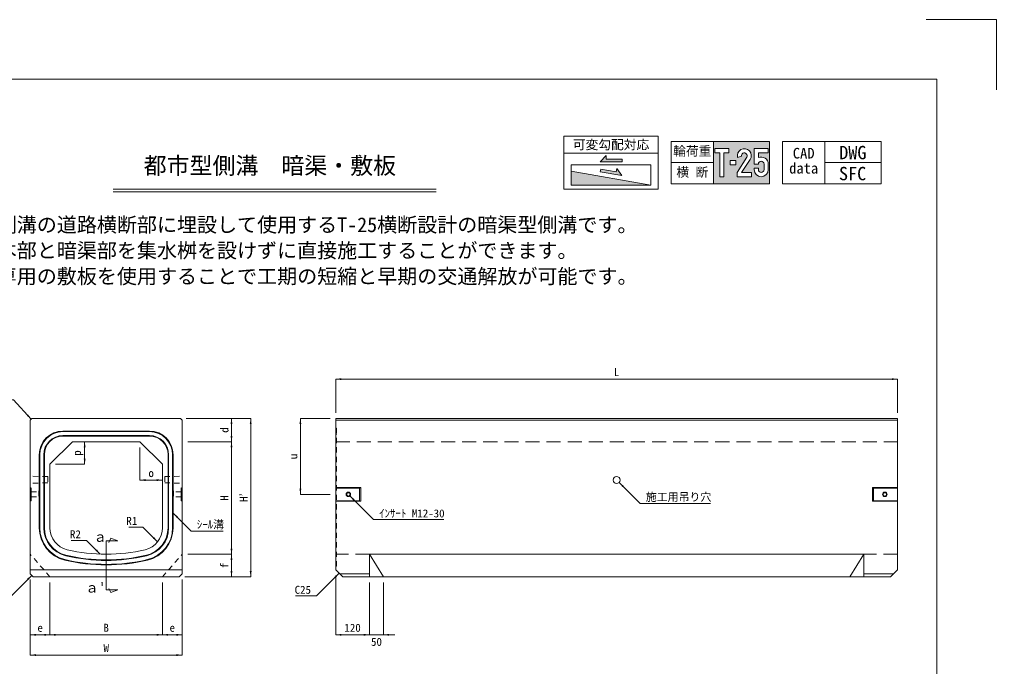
# Model space of a CAD drawing. Units: millimetres at full size, sheet at 1:25. Extents: x 18944 to 44294, y 17215 to 24678.
# Drawn here: x 20720 to 24194, y 22341 to 24640 of the extents above; entities that cross this region are included whole.
import ezdxf
from ezdxf.enums import TextEntityAlignment as Align

# ---------------------------------------------------------------- set-up
doc = ezdxf.new("R2010")
doc.units = ezdxf.units.MM
doc.header["$LTSCALE"] = 25
for name, pattern in [('USER1', [1.35, 0.75, -0.6]), ('USER2', [3, 2, -1]), ('USER3', [1.35, 0.75, -0.6])]:
    doc.linetypes.add(name, pattern=pattern)
for name, color, linetype, lineweight in [('0_2', 7, 'Continuous', 5), ('Defpoints_3', 8, 'Continuous', 0), ('インサート', 3, 'USER3', 5), ('寸法引出', 7, 'Continuous', 9), ('寸法線', 7, 'Continuous', 9), ('本体', 2, 'Continuous', 20), ('枠', 5, 'Continuous', 5)]:
    doc.layers.add(name, color=color, linetype=linetype, lineweight=lineweight)
doc.layers.add('集水桝', color=7, linetype='Continuous')
doc.styles.add('ＭＳ ゴシック', font='')
doc.styles.get('ＭＳ ゴシック').set_extended_font_data('MS Gothic')

# ---------------------------------------------------------------- blocks, each defined once
blk = doc.blocks.new('filled_arrow')
at = {"color": 0, "linetype": 'Continuous', "lineweight": -2}
blk.add_solid([(7.5, 1.25), (0, 0), (7.5, -1.25)], dxfattribs=at)

msp = doc.modelspace()

# ---------------------------------------------------------------- hatches: boundary and pattern name
at = {"layer": '0_2'}
h = msp.add_hatch(color=256, dxfattribs=at)
h.paths.add_polyline_path([(23387.56, 24056.57), (23387.56, 24206.57), (23187.56, 24206.57), (23187.56, 24056.57)])
h.paths.add_polyline_path([(23225.06, 24081.57), (23210.06, 24081.57), (23210.06, 24166.57), (23192.56, 24166.57), (23192.56, 24181.57), (23242.56, 24181.57), (23242.56, 24166.57), (23225.06, 24166.57)], flags=16)
h.paths.add_polyline_path([(23272.56, 24096.57), (23305.9, 24151.05, 0.53298), (23299.08, 24165.92, 0.53298), (23287.9, 24153.98), (23273.41, 24150.1, -0.5398), (23301.48, 24180.72, -0.5398), (23318.41, 24142.78), (23287.85, 24096.57), (23322.56, 24096.57), (23322.56, 24081.57), (23272.56, 24081.57)], flags=16)
h.paths.add_polyline_path([(23247.56, 24124.07), (23247.56, 24139.07), (23267.56, 24139.07), (23267.56, 24124.07)], flags=16)
h.paths.add_polyline_path([(23332.56, 24106.57), (23332.56, 24111.57), (23347.56, 24111.57), (23347.56, 24106.57, 1), (23367.56, 24106.57), (23367.56, 24126.57, 1), (23347.56, 24126.57), (23332.56, 24126.57), (23332.56, 24181.57), (23382.56, 24181.57), (23382.56, 24166.57), (23347.56, 24166.57), (23347.56, 24149.48, -0.54057), (23382.56, 24126.57), (23382.56, 24106.57, -0.41421), (23357.56, 24081.57, -0.41421)], flags=16)
for color, points in [(256, [(22806.36, 24144.1), (22806.36, 24156.4), (22784.47, 24134.51), (22862.55, 24134.51), (22862.55, 24144.1)]), (256, [(22806.36, 24144.1), (22806.36, 24156.4), (22784.47, 24134.51), (22862.55, 24134.51), (22862.55, 24144.1)]), (251, [(22964.72, 24051.47), (22682.29, 24100.85), (22682.29, 24051.47)]), (256, [(22842.05, 24098.58), (22786.7, 24108.25), (22785.05, 24098.8), (22861.96, 24085.35), (22844.17, 24110.69)]), (256, [(22786.7, 24108.25), (22785.05, 24098.8), (22861.96, 24085.35), (22844.17, 24110.69), (22842.05, 24098.58)])]:
    msp.add_hatch(color=color, dxfattribs=at).paths.add_polyline_path(points)

# ---------------------------------------------------------------- linework, layer by layer
at = {"layer": '0_2', "lineweight": 20}
for p, q in [((22655.68, 24226.07), (22655.68, 24037.07)), ((22655.68, 24226.07), (22991.33, 24226.07)), ((22991.33, 24226.07), (22991.33, 24037.07)), ((23037.56, 24206.57), (23037.56, 24056.57)), ((23037.56, 24206.57), (23387.56, 24206.57)), ((23187.56, 24206.57), (23187.56, 24056.57)), ((23387.56, 24206.57), (23387.56, 24056.57)), ((23433.78, 24206.57), (23433.78, 24056.57)), ((23433.78, 24206.57), (23783.78, 24206.57)), ((23583.78, 24206.57), (23583.78, 24056.57)), ((23783.78, 24206.57), (23783.78, 24056.57)), ((22655.68, 24165.24), (22991.33, 24165.24)), ((22784.47, 24134.51), (22806.36, 24156.4)), ((22806.36, 24156.4), (22806.36, 24144.1)), ((22862.55, 24134.51), (22784.47, 24134.51)), ((22806.36, 24144.1), (22862.55, 24144.1)), ((22862.55, 24144.1), (22862.55, 24134.51)), ((23037.56, 24131.57), (23187.56, 24131.57)), ((23583.78, 24131.57), (23783.78, 24131.57)), ((22964.72, 24051.47), (22682.29, 24100.85)), ((22786.7, 24108.25), (22785.05, 24098.8)), ((22785.05, 24098.8), (22861.96, 24085.35)), ((22842.05, 24098.58), (22786.7, 24108.25)), ((22844.17, 24110.69), (22842.05, 24098.58)), ((22861.96, 24085.35), (22844.17, 24110.69)), ((23037.56, 24056.57), (23387.56, 24056.57)), ((23433.78, 24056.57), (23783.78, 24056.57)), ((22655.68, 24037.07), (22991.33, 24037.07))]:
    msp.add_line(p, q, dxfattribs=at)
at = {"layer": '0_2'}
for p, q in [((23273.41, 24150.1), (23287.9, 24153.98)), ((23367.56, 24106.57), (23367.56, 24126.57)), ((23382.56, 24126.57), (23382.56, 24106.57)), ((23347.56, 24111.57), (23347.56, 24106.57))]:
    msp.add_line(p, q, dxfattribs=at)
for points in [[(23210.06, 24081.57), (23210.06, 24166.57), (23192.56, 24166.57), (23192.56, 24181.57), (23242.56, 24181.57), (23242.56, 24166.57), (23225.06, 24166.57), (23225.06, 24081.57)], [(23247.56, 24139.07), (23267.56, 24139.07), (23267.56, 24124.07), (23247.56, 24124.07)]]:
    msp.add_lwpolyline(points, close=True, dxfattribs=at)
for points in [[(23305.9, 24151.05), (23272.56, 24096.57), (23272.56, 24081.57), (23322.56, 24081.57), (23322.56, 24096.57), (23287.85, 24096.57), (23318.41, 24142.78)], [(23347.56, 24126.57), (23332.56, 24126.57), (23332.56, 24181.57), (23382.56, 24181.57), (23382.56, 24166.57), (23347.56, 24166.57), (23347.56, 24149.48)], [(23332.56, 24106.57), (23332.56, 24111.57), (23347.56, 24111.57)]]:
    msp.add_lwpolyline(points, dxfattribs=at)
at = {"layer": '0_2', "lineweight": 20}
msp.add_lwpolyline([(22682.29, 24123.16), (22964.72, 24123.16), (22964.72, 24051.47), (22682.29, 24051.47)], close=True, dxfattribs=at)
at = {"layer": '0_2'}
for centre, radius, start, end in [((23297.5, 24156.19), 24.85, 327.32155, 194.20268), ((23297.5, 24156.19), 9.85, 328.53575, 192.98848), ((23357.56, 24126.57), 25, 0, 113.57818), ((23357.56, 24126.57), 10, 0, 180), ((23357.56, 24106.57), 25, 180, 0), ((23357.56, 24106.57), 10, 180, 0)]:
    msp.add_arc(centre, radius, start, end, dxfattribs=at)
at = {"layer": 'Defpoints_3', "color": 7, "lineweight": 13}
for p, q in [((23944.34, 24640.23), (24194.34, 24640.23)), ((24194.34, 24640.23), (24194.34, 24390.23))]:
    msp.add_line(p, q, dxfattribs=at)
at = {"layer": 'インサート'}
for p, q in [((20761.2, 22960.79), (20761.2, 22943.79)), ((20761.2, 22960.79), (20788.21, 22960.79)), ((20761.2, 22943.79), (20788.21, 22943.79)), ((20788.21, 22964.79), (20788.21, 22939.79)), ((20788.21, 22964.79), (20791.21, 22964.79)), ((20788.21, 22939.79), (20791.21, 22939.79)), ((20791.21, 22964.79), (20791.21, 22939.79)), ((21264.8, 22964.79), (21264.8, 22939.79)), ((21267.8, 22964.79), (21264.8, 22964.79)), ((21267.8, 22939.79), (21264.8, 22939.79)), ((21267.8, 22964.79), (21267.8, 22939.79)), ((21294.8, 22960.79), (21267.8, 22960.79)), ((21294.8, 22943.79), (21267.8, 22943.79)), ((21294.8, 22960.79), (21294.8, 22943.79))]:
    msp.add_line(p, q, dxfattribs=at)
at = {"layer": 'インサート', "linetype": 'Continuous'}
for centre, radius in [((21889.29, 22952.29), 8), ((21889.29, 22952.29), 6), ((23797.29, 22952.29), 8), ((23797.29, 22952.29), 6)]:
    msp.add_circle(centre, radius, dxfattribs=at)
at = {"layer": '寸法引出'}
for p, q in [((21044.89, 22796.06), (21037.73, 22781.74)), ((21069.64, 22786.86), (21044.89, 22796.06)), ((21028, 22786.86), (21028, 22612.55)), ((21028, 22786.86), (21069.64, 22786.86)), ((21028, 22612.55), (21069.64, 22612.55)), ((21044.89, 22603.35), (21037.73, 22617.67)), ((21069.64, 22612.55), (21044.89, 22603.35))]:
    msp.add_line(p, q, dxfattribs=at)
at = {"layer": '寸法線'}
for p, q in [((21052.39, 24037.27), (22201.97, 24037.27)), ((21052.39, 24027.27), (22201.96, 24027.27)), ((21844.29, 23361.97), (23842.29, 23361.97)), ((21844.29, 23242.29), (21844.29, 23361.97)), ((23842.29, 23242.29), (23842.29, 23361.97)), ((21312, 23222.29), (21473.62, 23222.29)), ((21312, 23222.29), (21541.91, 23222.29)), ((21473.62, 23139.29), (21473.62, 23222.29)), ((21541.91, 22659.29), (21541.91, 23222.29)), ((21718.6, 23222.29), (21718.6, 22952.29)), ((21824.29, 23222.29), (21718.6, 23222.29)), ((20928, 23139.29), (20951.34, 23139.29)), ((20951.34, 23059.29), (20951.34, 23139.29)), ((21148, 23119.29), (21148, 23003.08)), ((21318, 23139.29), (21473.62, 23139.29)), ((21318, 23139.29), (21473.62, 23139.29)), ((21473.62, 22739.29), (21473.62, 23139.29)), ((20848, 23059.29), (20951.34, 23059.29)), ((21228, 23039.29), (21228, 23003.08)), ((21148, 23003.08), (21228, 23003.08)), ((21824.29, 22952.29), (21718.6, 22952.29)), ((21318, 22739.29), (21473.62, 22739.29)), ((21318, 22739.29), (21473.62, 22739.29)), ((21473.62, 22659.29), (21473.62, 22739.29)), ((21308, 22659.29), (21473.62, 22659.29)), ((21308, 22659.29), (21541.91, 22659.29)), ((21844.29, 22664.29), (21844.29, 22453.01)), ((20758, 22649.29), (20758, 22453.01)), ((20758, 22649.29), (20758, 22381.02)), ((20828, 22639.29), (20828, 22453.01)), ((20828, 22639.29), (20828, 22453.01)), ((21228, 22639.29), (21228, 22453.01)), ((21228, 22639.29), (21228, 22453.01)), ((21298, 22649.29), (21298, 22453.01)), ((21298, 22649.29), (21298, 22381.02)), ((21964.29, 22639.29), (21964.29, 22453.01)), ((21964.29, 22639.29), (21964.29, 22453.01)), ((22014.29, 22639.29), (22014.29, 22453.01)), ((20758, 22453.01), (20828, 22453.01)), ((20828, 22453.01), (21228, 22453.01)), ((21228, 22453.01), (21298, 22453.01)), ((21844.29, 22453.01), (21964.29, 22453.01)), ((21924.29, 22453.01), (22054.29, 22453.01)), ((20758, 22381.02), (21298, 22381.02))]:
    msp.add_line(p, q, dxfattribs=at)
for points in [[(20761, 23219.29), (20698.67, 23288.62), (20643.34, 23288.62)], [(22852.39, 22994.72), (22927.08, 22919.51), (23177.18, 22919.51)], [(21894.95, 22946.64), (21978.73, 22862.85), (22229.14, 22862.85)], [(21266, 22885.99), (21330.08, 22821.92), (21444.04, 22821.92)], [(21210.76, 22783.71), (21158.37, 22836.11), (21108.83, 22836.11)], [(21006.93, 22739.66), (20957.9, 22788.69), (20902.88, 22788.69)], [(20763, 22664.29), (20671.6, 22572.89), (20596.17, 22572.89)], [(21856.79, 22671.79), (21776.26, 22591.26), (21701.59, 22591.26)]]:
    msp.add_lwpolyline(points, dxfattribs=at)
at = {"layer": '本体'}
for p, q in [((20758, 23216.29), (20764, 23222.29)), ((20758, 23216.29), (20758, 22669.29)), ((21292, 23222.29), (20764, 23222.29)), ((21292, 23222.29), (21298, 23216.29)), ((21298, 22669.29), (21298, 23216.29)), ((21844.29, 23222.29), (21844.29, 22684.29)), ((21844.29, 23222.29), (23842.29, 23222.29)), ((23842.29, 23222.29), (23842.29, 22684.29)), ((20908, 23139.29), (20828, 23059.29)), ((21148, 23139.29), (20908, 23139.29)), ((21148, 23139.29), (21228, 23059.29)), ((20828, 23059.29), (20828, 22833.33)), ((21228, 22833.33), (21228, 23059.29)), ((20758, 22669.29), (20768, 22659.29)), ((20768, 22659.29), (21288, 22659.29)), ((21288, 22659.29), (21298, 22669.29)), ((21869.29, 22659.29), (21844.29, 22684.29)), ((21869.29, 22659.29), (23817.29, 22659.29)), ((23817.29, 22659.29), (23842.29, 22684.29))]:
    msp.add_line(p, q, dxfattribs=at)
at = {"layer": '本体', "color": 4, "lineweight": 5}
for p, q in [((21844.29, 23216.29), (23842.29, 23216.29)), ((20874, 23177.29), (21028, 23177.29)), ((21182, 23177.29), (21028, 23177.29)), ((20874, 23175.29), (21028, 23175.29)), ((20874, 23161.29), (21028, 23161.29)), ((20874, 23159.29), (21028, 23159.29)), ((21182, 23175.29), (21028, 23175.29)), ((21182, 23161.29), (21028, 23161.29)), ((21182, 23159.29), (21028, 23159.29)), ((20790, 22833.33), (20790, 23093.29)), ((20792, 22833.33), (20792, 23093.29)), ((20806, 22833.33), (20806, 23093.29)), ((20808, 22833.33), (20808, 23093.29)), ((21248, 22833.33), (21248, 23093.29)), ((21250, 22833.33), (21250, 23093.29)), ((21264, 22833.33), (21264, 23093.29)), ((21266, 22833.33), (21266, 23093.29)), ((20758, 22976.79), (20761.2, 22974.79)), ((20761.2, 22929.79), (20761.2, 22974.79)), ((21298, 22976.79), (21294.8, 22974.79)), ((21294.8, 22929.79), (21294.8, 22974.79)), ((21844.29, 22976.79), (21933.29, 22976.79)), ((21844.29, 22974.79), (21929.29, 22974.79)), ((21929.29, 22974.79), (21933.29, 22976.79)), ((21929.29, 22974.79), (21929.29, 22929.79)), ((21933.29, 22976.79), (21933.29, 22927.79)), ((23842.29, 22976.79), (23753.29, 22976.79)), ((23753.29, 22976.79), (23753.29, 22927.79)), ((23757.29, 22974.79), (23753.29, 22976.79)), ((23842.29, 22974.79), (23757.29, 22974.79)), ((23757.29, 22974.79), (23757.29, 22929.79)), ((20758, 22927.79), (20761.2, 22929.79)), ((21298, 22927.79), (21294.8, 22929.79)), ((21929.29, 22929.79), (21844.29, 22929.79)), ((21933.29, 22927.79), (21844.29, 22927.79)), ((21929.29, 22929.79), (21933.29, 22927.79)), ((23757.29, 22929.79), (23753.29, 22927.79)), ((23753.29, 22927.79), (23842.29, 22927.79)), ((23757.29, 22929.79), (23842.29, 22929.79))]:
    msp.add_line(p, q, dxfattribs=at)
at = {"layer": '本体', "color": 4, "linetype": 'USER3', "lineweight": 5}
for p, q in [((21844.29, 23189.29), (21847.49, 23187.29)), ((21847.49, 23187.29), (21847.49, 22698.29)), ((21844.29, 23164.29), (21847.49, 23166.29)), ((21844.29, 22714.29), (21847.49, 22712.29)), ((21844.29, 22696.29), (21847.49, 22698.29))]:
    msp.add_line(p, q, dxfattribs=at)
at = {"layer": '本体', "color": 7, "linetype": 'USER2', "lineweight": 9}
for p, q in [((21844.29, 23139.29), (23842.29, 23139.29)), ((21964.29, 22739.29), (21847.49, 22739.29)), ((23842.29, 22739.29), (23722.29, 22739.29))]:
    msp.add_line(p, q, dxfattribs=at)
at = {"layer": '本体', "linetype": 'USER3', "lineweight": 9}
for p, q in [((20820, 23015.29), (20758, 23016.79)), ((20820, 23015.29), (20820, 22993.29)), ((21236, 23015.29), (21298, 23016.79)), ((21236, 23015.29), (21236, 22993.29)), ((20820, 22993.29), (20758, 22991.79)), ((21236, 22993.29), (21298, 22991.79))]:
    msp.add_line(p, q, dxfattribs=at)
at = {"layer": '本体', "color": 7, "linetype": 'USER1', "lineweight": 9}
for p, q in [((20828, 22659.29), (20758, 22739.29)), ((21228, 22659.29), (21298, 22739.29))]:
    msp.add_line(p, q, dxfattribs=at)
at = {"layer": '本体', "lineweight": 9}
for p, q in [((21964.29, 22739.29), (22014.29, 22659.29)), ((21964.29, 22739.29), (21964.29, 22659.29)), ((21964.29, 22739.29), (23722.29, 22739.29)), ((23722.29, 22739.29), (23672.29, 22659.29)), ((23722.29, 22739.29), (23722.29, 22659.29)), ((20758, 22684.29), (21028, 22684.29)), ((21298, 22684.29), (21028, 22684.29)), ((21859.29, 22669.29), (21964.29, 22669.29)), ((23827.29, 22669.29), (23722.29, 22669.29))]:
    msp.add_line(p, q, dxfattribs=at)
msp.add_circle((22843.29, 23003.29), 12.5, dxfattribs=at)
at = {"layer": '本体', "color": 4, "lineweight": 5}
for centre, radius, start, end in [((20874, 23093.29), 84, 89.99995, 179.99995), ((21182, 23093.29), 84, 0, 90), ((20874, 23093.29), 82, 89.99995, 179.99995), ((20874, 23093.29), 68, 89.99995, 179.99995), ((20874, 23093.29), 66, 89.99995, 179.99995), ((21182, 23093.29), 82, 0, 90), ((21182, 23093.29), 68, 0, 90), ((21182, 23093.29), 66, 0, 90), ((20908, 22833.33), 118, 179.99995, 256.65759), ((20908, 22833.33), 116, 179.99995, 256.65759), ((20908, 22833.33), 102, 179.99995, 256.65759), ((20908, 22833.33), 100, 179.99995, 256.65759), ((21148, 22833.33), 100, 283.34236, 0), ((21148, 22833.33), 102, 283.34236, 0), ((21148, 22833.33), 116, 283.34236, 0), ((21148, 22833.33), 118, 283.34236, 0), ((21028.01, 23339.29), 622, 256.65759, 269.99995), ((21028.01, 23339.29), 620, 256.65759, 269.99995), ((21028, 23339.29), 620, 270, 283.34236), ((21028, 23339.29), 622, 270, 283.34236), ((21028.01, 23339.29), 638, 256.65759, 269.99995), ((21028.01, 23339.29), 636, 256.65759, 269.99995), ((21028, 23339.29), 636, 270, 283.34236), ((21028, 23339.29), 638, 270, 283.34236)]:
    msp.add_arc(centre, radius, start, end, dxfattribs=at)
at = {"layer": '本体'}
for centre, radius, start, end in [((20908, 22833.33), 80, 180, 256.65764), ((21148, 22833.33), 80, 283.34236, 0), ((21028, 23339.29), 600, 256.65764, 283.34236)]:
    msp.add_arc(centre, radius, start, end, dxfattribs=at)
at = {"layer": '枠', "lineweight": 20}
for q in [(19156.84, 24427.73), (23981.84, 17427.73)]:
    msp.add_line((23981.84, 24427.73), q, dxfattribs=at)

# ---------------------------------------------------------------- block references
at = {"layer": '寸法線', "xscale": 2.67, "yscale": 2.67}
for p in [(21844.29, 23361.97), (21148, 23003.08), (20758, 22453.01), (20828, 22453.01), (21228, 22453.01), (21844.29, 22453.01), (22014.29, 22453.01), (20758, 22381.02)]:
    msp.add_blockref('filled_arrow', p, dxfattribs=at)
for p, rotation in [((23842.29, 23361.97), 180), ((20761, 23219.29), 132), ((21473.62, 23222.29), 270), ((21541.91, 23222.29), 270), ((21718.6, 23222.29), 270), ((21473.62, 23139.29), 90), ((20951.34, 23139.29), 270), ((21473.62, 23139.29), 270), ((20951.34, 23059.29), 90), ((21228, 23003.08), 180), ((21718.6, 22952.29), 90), ((22852.39, 22994.72), 314.8), ((21894.95, 22946.64), 315), ((21266, 22885.99), 315), ((21210.76, 22783.71), 135), ((21473.62, 22739.29), 90), ((21006.93, 22739.66), 135), ((21473.62, 22739.29), 270), ((20763, 22664.29), 225), ((21473.62, 22659.29), 90), ((21541.91, 22659.29), 90), ((21856.79, 22671.79), 225), ((20828, 22453.01), 180), ((21228, 22453.01), 180), ((21298, 22453.01), 180), ((21964.29, 22453.01), 180), ((21964.29, 22453.01), 180), ((21298, 22381.02), 180)]:
    msp.add_blockref('filled_arrow', p, dxfattribs=dict(at, rotation=rotation))

# ---------------------------------------------------------------- texts
at = {"layer": '0_2', "style": 'ＭＳ ゴシック'}
for s, p in [('可変勾配対応', (22823.51, 24195.65)), ('輪荷重', (23112.56, 24172.78)), ('横 断', (23112.56, 24097.78))]:
    msp.add_text(s, height=33.23, dxfattribs=at).set_placement(p, align=Align.MIDDLE_CENTER)
for s, height, p in [('CAD', 37.98, (23469.93, 24184.14)), ('data', 37.98, (23456.98, 24130.8)), ('都市型側溝の道路横断部に埋設して使用するT-25横断設計の暗渠型側溝です。', 52.22, (20424.92, 23936.88)), ('側溝基本部と暗渠部を集水桝を設けずに直接施工することができます。', 52.22, (20424.92, 23845.22)), ('また、専用の敷板を使用することで工期の短縮と早期の交通解放が可能です。', 52.22, (20424.92, 23753.55))]:
    msp.add_text(s, height=height, dxfattribs=at).set_placement(p, align=Align.TOP_LEFT)
msp.add_text('\u3000都市型側溝\u3000暗渠・敷板', height=59.81, dxfattribs=at).set_placement((21569.34, 24150.82), align=Align.TOP_CENTER)
at = {"layer": '寸法引出', "style": 'ＭＳ ゴシック'}
for s, p in [('ａ', (20982.17, 22772.86)), ("ａ'", (20952.88, 22592.36))]:
    msp.add_text(s, height=35.6, dxfattribs=at).set_placement(p, align=Align.BOTTOM_LEFT)
at = {"layer": '寸法線', "style": 'ＭＳ ゴシック'}
for s, p in [('L', (22843.29, 23386.97)), ('o', (21188, 23028.08)), ('e', (20793, 22478.01)), ('B', (21028, 22478.01)), ('e', (21263, 22478.01)), ('120', (21904.29, 22478.01)), ('W', (21028, 22406.02)), ('50', (21989.29, 22428.01))]:
    msp.add_text(s, height=28.48, dxfattribs=at).set_placement(p, align=Align.MIDDLE_CENTER)
for s, p in [('d', (21448.62, 23180.79)), ('p', (20923.83, 23099.29)), ('u', (21693.6, 23087.29)), ('H', (21448.62, 22939.29)), ('H’', (21516.91, 22940.79)), ('f', (21448.62, 22699.29))]:
    msp.add_text(s, height=28.48, rotation=90, dxfattribs=at).set_placement(p, align=Align.MIDDLE_CENTER)
for s, p in [('施工用吊り穴', (22947.08, 22957.18)), ('ｲﾝｻｰﾄ M12-30', (21998.73, 22898.85)), ('ｼｰﾙ溝', (21350.08, 22859.59))]:
    msp.add_text(s, height=28.48, dxfattribs=at).set_placement(p, align=Align.TOP_LEFT)
for s, p in [('R1', (21138.37, 22872.11)), ('R2', (20937.9, 22824.69)), ('C25', (21756.26, 22627.26))]:
    msp.add_text(s, height=28.48, dxfattribs=at).set_placement(p, align=Align.TOP_RIGHT)
at = {"layer": '集水桝', "style": 'ＭＳ ゴシック'}
for s, p in [('DWG', (23635.06, 24129.42)), ('SFC', (23634.2, 24054.71))]:
    msp.add_text(s, height=47.47, dxfattribs=at).set_placement(p, align=Align.BOTTOM_LEFT)

doc.saveas('drawing.dxf')
